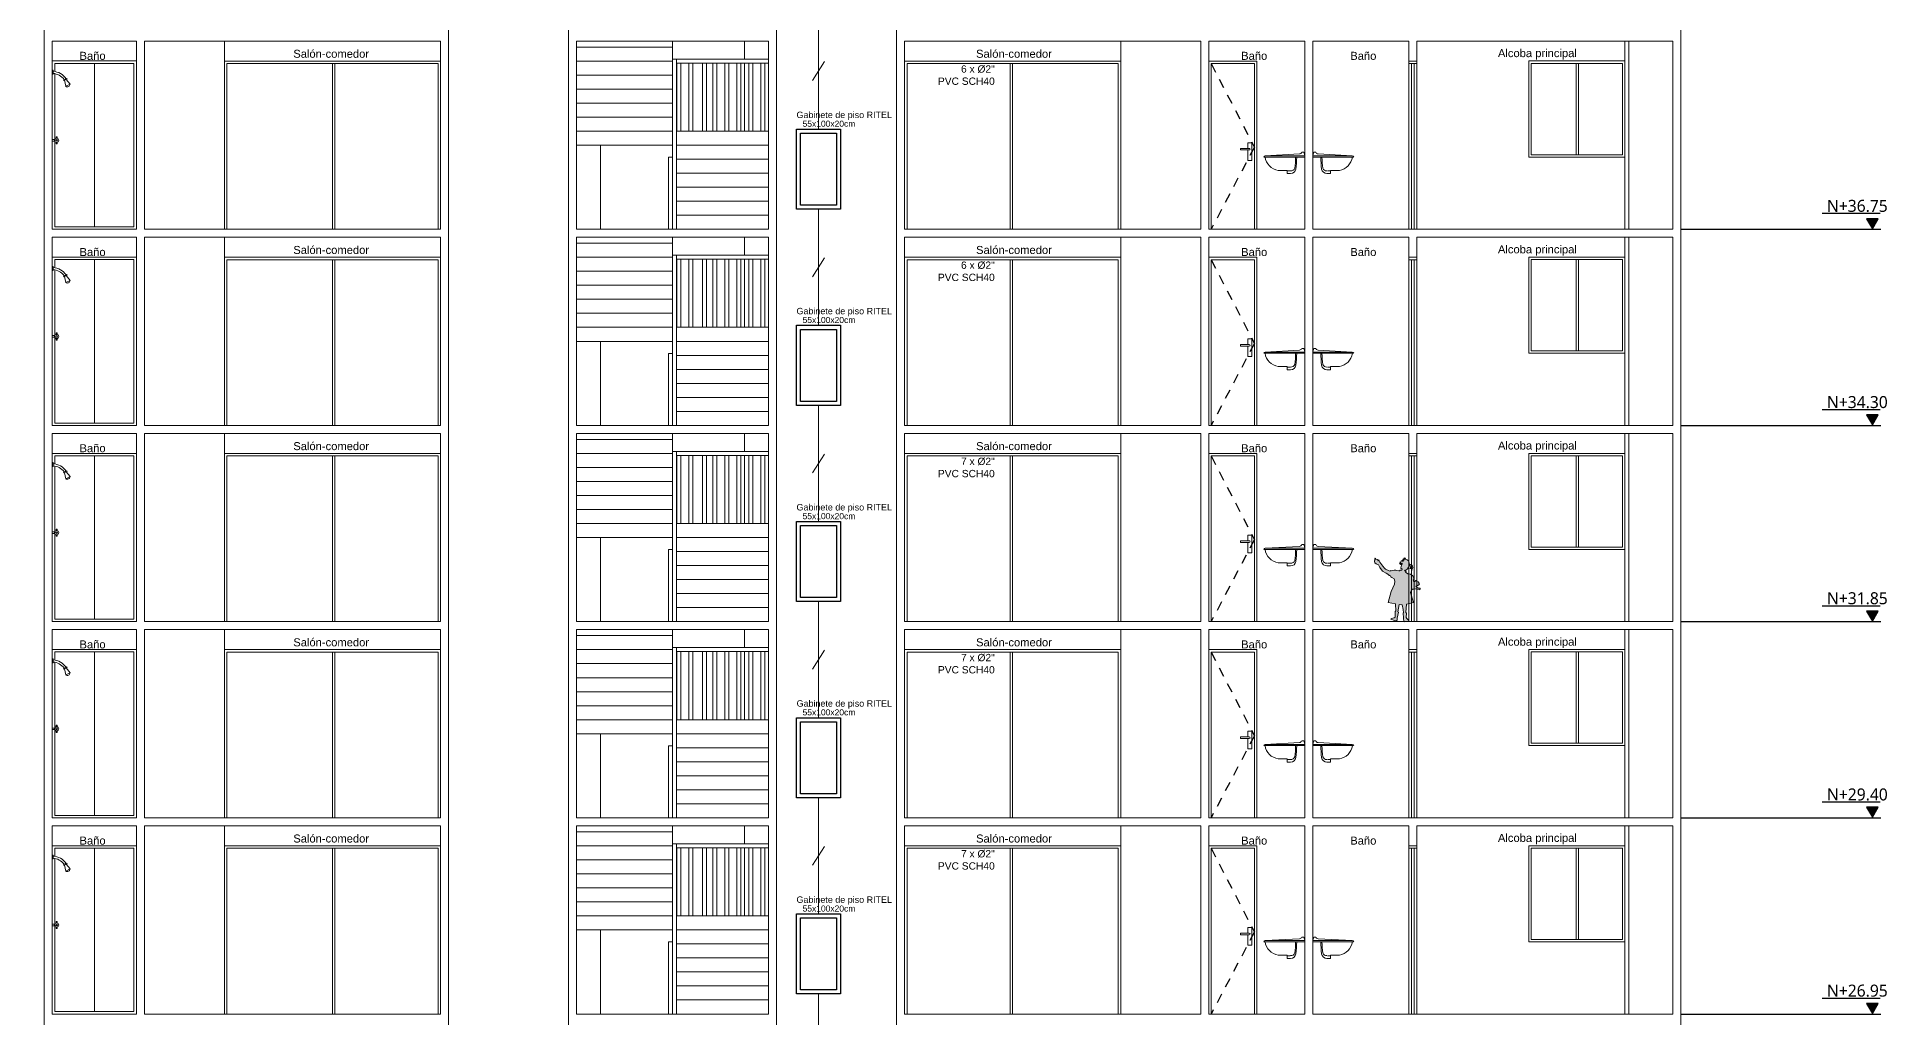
# Model space of a CAD drawing. Header units: metres. Extents: x 0 to 570, y -16 to 122.
# Drawn here: x 246.26 to 269.37, y 25.08 to 37.33 of the extents above; entities that cross this region are included whole.
import ezdxf

# ---------------------------------------------------------------- set-up
doc = ezdxf.new("R2010")
doc.units = ezdxf.units.M
doc.linetypes.add('ACAD_ISO02W100', pattern=[15, 12, -3])
for name, color, linetype, lineweight in [('ARQ-HATCH', 7, 'Continuous', 9), ('PRIMER PLANO', 252, 'Continuous', 9), ('PUERTAS Y VENTANAS EN FACHADA', 252, 'Continuous', 9), ('RITEL RED INTERNA', 1, 'Continuous', 13), ('SEGUNDO PLANO', 252, 'Continuous', 9), ('TERCER PLANO', 251, 'Continuous', 9)]:
    doc.layers.add(name, color=color, linetype=linetype, lineweight=lineweight)
for name, color, linetype in [('ARQ-PROYECCIONES', 252, 'ACAD_ISO02W100'), ('ARQ-TEXTO', 7, 'Continuous'), ('RITEL GABINETES', 30, 'Continuous')]:
    doc.layers.add(name, color=color, linetype=linetype)
doc.styles.add('diseño', font='segoeuil.ttf')
doc.styles.get("Standard").update_dxf_attribs({"font": 'arial.ttf'})

# ---------------------------------------------------------------- blocks, each defined once
blk = doc.blocks.new('medio pasamanos')
at = {"layer": 'TERCER PLANO', "linetype": 'ByBlock'}
for p, q in [((202.591, 25.651), (201.441, 25.651)), ((202.591, 25.601), (201.441, 25.601)), ((201.445, 25.601), (201.445, 24.751)), ((201.495, 25.601), (201.495, 24.751)), ((201.495, 25.601), (201.495, 24.751)), ((201.595, 25.601), (201.595, 24.751)), ((201.595, 25.601), (201.595, 24.751)), ((201.645, 25.601), (201.645, 24.751)), ((201.645, 25.601), (201.645, 24.751)), ((201.765, 25.601), (201.765, 24.751)), ((201.815, 25.601), (201.815, 24.751)), ((201.895, 25.601), (201.895, 24.751)), ((201.945, 25.601), (201.945, 24.751)), ((202.045, 25.601), (202.045, 24.751)), ((202.095, 25.601), (202.095, 24.751)), ((202.195, 25.601), (202.195, 24.751)), ((202.245, 25.601), (202.245, 24.751)), ((202.345, 25.601), (202.345, 24.751)), ((202.395, 25.601), (202.395, 24.751)), ((202.495, 25.601), (202.495, 24.751)), ((202.545, 25.601), (202.545, 24.751))]:
    blk.add_line(p, q, dxfattribs=at)
blk = doc.blocks.new('lavamanos alzado')
at = {"layer": 'PRIMER PLANO'}
for p, q in [((179.801, 11.135), (179.814, 11.175)), ((180.295, 11.13), (179.801, 11.13)), ((179.801, 11.115), (180.312, 11.115)), ((179.814, 11.175), (179.838, 11.175)), ((179.867, 11.154), (180.295, 11.13)), ((179.979, 10.909), (180.023, 10.909)), ((179.985, 10.942), (180.016, 10.942)), ((180.023, 10.949), (180.133, 10.949)), ((180.023, 10.909), (180.023, 10.949))]:
    blk.add_line(p, q, dxfattribs=at)
for centre, radius, start, end in [((179.87, 11.189), 0.0351, 202.9474, 264.0532), ((181.702, 11.143), 1.8, 180.911, 185.6488), ((181.173, 11.127), 1.257, 180.5697, 186.941), ((180.099, 11.147), 0.201, 279.9809, 350.7953), ((180.292, 11.11), 0.0209, 14.2376, 83.0687), ((179.978, 10.977), 0.0679, 189.2426, 270.4454), ((179.975, 10.996), 0.0536, 202.1657, 273.7914)]:
    blk.add_arc(centre, radius, start, end, dxfattribs=at)
blk = doc.blocks.new('puerta baño')
at = {"layer": 'ARQ-PROYECCIONES', "ltscale": 0.01, "elevation": -0.07}
blk.add_lwpolyline([(178.67, 19.113), (179.21, 18.068), (178.67, 17.043)], dxfattribs=at)
at = {"layer": 'PUERTAS Y VENTANAS EN FACHADA', "linetype": 'ByBlock', "elevation": -0.07}
for points in [[(179.24, 17.043), (179.24, 19.143), (178.64, 19.143), (178.64, 17.043)], [(179.21, 17.043), (179.21, 19.113), (178.67, 19.113), (178.67, 17.043)], [(179.177, 17.903), (179.177, 18.123), (179.127, 18.123), (179.127, 18.053)], [(179.127, 18.033), (179.127, 17.903), (179.177, 17.903)]]:
    blk.add_lwpolyline(points, dxfattribs=at)
blk.add_lwpolyline([(179.147, 18.053), (179.037, 18.053), (179.037, 18.033), (179.147, 18.033, 1), (179.147, 18.053)], format="xyb", dxfattribs=at)
blk = doc.blocks.new('VENTANAS HABITACIONES ALZADO')
at = {"layer": 'PUERTAS Y VENTANAS EN FACHADA'}
for p, q in [((153.567, 29.086), (153.567, 27.946)), ((153.597, 27.946), (153.597, 29.086))]:
    blk.add_line(p, q, dxfattribs=at)
at = {"layer": 'PUERTAS Y VENTANAS EN FACHADA', "linetype": 'ByBlock'}
blk.add_line((154.188, 27.916), (152.988, 27.916), dxfattribs=at)
at = {"layer": 'PUERTAS Y VENTANAS EN FACHADA'}
for points in [[(152.988, 29.116), (154.188, 29.116)], [(152.988, 27.916), (152.988, 29.116)], [(153.018, 29.086), (154.158, 29.086)], [(153.018, 29.086), (153.018, 27.946)], [(154.158, 29.086), (154.158, 27.946)], [(154.188, 29.116), (154.188, 27.916)], [(154.188, 27.916), (152.988, 27.916)], [(154.158, 27.946), (153.018, 27.946)]]:
    blk.add_lwpolyline(points, dxfattribs=at)
blk = doc.blocks.new('ventanal completo')
at = {"layer": 'PUERTAS Y VENTANAS EN FACHADA'}
for p, q in [((188.107, 17.773), (190.807, 17.773)), ((189.457, 17.743), (189.457, 15.673)), ((189.487, 15.673), (189.487, 17.743))]:
    blk.add_line(p, q, dxfattribs=at)
for points in [[(188.137, 15.673), (188.137, 17.743), (190.777, 17.743), (190.777, 15.673)], [(189.487, 15.673), (189.457, 15.673)]]:
    blk.add_lwpolyline(points, dxfattribs=at)
blk = doc.blocks.new('puerta en cortesasa')
at = {"layer": 'PRIMER PLANO'}
for points in [[(192.091, 25.571), (192.091, 25.541), (192.191, 25.541), (192.191, 25.571)], [(192.126, 25.541), (192.126, 23.471)], [(192.156, 25.541), (192.156, 23.471)]]:
    blk.add_lwpolyline(points, dxfattribs=at)
at = {"layer": 'SEGUNDO PLANO'}
for points in [[(192.091, 25.541), (192.091, 23.471)], [(192.191, 25.541), (192.191, 23.471)]]:
    blk.add_lwpolyline(points, dxfattribs=at)
blk = doc.blocks.new('ducha')
at = {"layer": 'PRIMER PLANO', "linetype": 'ByBlock'}
for p, q in [((312.201, 158.912), (312.211, 158.912)), ((312.201, 158.863), (312.201, 158.912)), ((312.201, 158.863), (312.211, 158.863)), ((311.988, 158.738), (312.036, 158.798)), ((312.044, 158.712), (311.988, 158.738)), ((312.027, 158.802), (312.068, 158.783)), ((312.031, 158.811), (312.072, 158.792)), ((312.059, 158.787), (312.044, 158.712)), ((312.161, 158.083), (312.151, 158.083)), ((312.151, 158.063), (312.151, 158.083)), ((312.151, 158.012), (312.151, 157.993)), ((312.161, 157.993), (312.151, 157.993)), ((312.161, 158.063), (312.161, 158.083)), ((312.161, 158.012), (312.161, 157.993)), ((312.18, 158.048), (312.211, 158.048)), ((312.18, 158.028), (312.211, 158.028))]:
    blk.add_line(p, q, dxfattribs=at)
for radius in [0.026, 0.01]:
    blk.add_circle((312.156, 158.038), radius, dxfattribs=at)
for centre, radius, start, end in [((312.216, 158.686), 0.214, 94.1758, 145.6108), ((312.214, 158.687), 0.186, 93.9088, 144.0367), ((312.025, 158.743), 0.0375, 188.871, 301.7753), ((312.286, 158.683), 0.286, 153.3163, 155.3231), ((312.286, 158.683), 0.241, 152.9407, 155.3231)]:
    blk.add_arc(centre, radius, start, end, dxfattribs=at)
at = {"layer": 'PUERTAS Y VENTANAS EN FACHADA'}
for points in [[(311.161, 159.028), (312.211, 159.028)], [(311.191, 158.998), (312.181, 158.998)], [(311.191, 158.998), (311.191, 156.957)], [(311.686, 158.998), (311.686, 156.957)], [(312.181, 158.998), (312.181, 158.897)], [(312.181, 158.87), (312.181, 156.957)], [(311.191, 156.957), (312.181, 156.957)]]:
    blk.add_lwpolyline(points, dxfattribs=at)
blk = doc.blocks.new('gabinete')
at = {"layer": 'RITEL GABINETES'}
for points in [[(151.12, 70.716), (151.67, 70.716), (151.67, 69.716), (151.12, 69.716)], [(151.17, 70.666), (151.62, 70.666), (151.62, 69.766), (151.17, 69.766)]]:
    blk.add_lwpolyline(points, close=True, dxfattribs=at)
at = {"layer": 'ARQ-TEXTO', "insert": (151.856, 70.821), "char_height": 0.0758, "attachment_point": 3}
blk.add_mtext_dynamic_manual_height_columns('\\A1;55x100x20cm', width=0.73495, gutter_width=7.742, heights=[0], dxfattribs=at)

msp = doc.modelspace()

# ---------------------------------------------------------------- hatches: boundary and pattern name
at = {"layer": 'ARQ-HATCH'}
h = msp.add_hatch(color=256, dxfattribs=at)
h.dxf.hatch_style = 1
h.paths.add_polyline_path([(263.219, 30.502), (263.222, 30.537), (263.216, 30.568), (263.186, 30.582), (263.173, 30.593), (263.166, 30.607), (263.15, 30.611), (263.15, 30.617), (263.115, 30.64), (263.071, 30.663), (263.036, 30.707), (263.02, 30.743), (262.991, 30.756), (262.975, 30.767), (262.968, 30.786), (262.969, 30.794), (262.974, 30.794), (262.97, 30.803), (262.974, 30.805), (262.978, 30.815), (262.975, 30.822), (262.979, 30.825), (262.985, 30.814), (263.005, 30.807), (263.017, 30.788), (263.016, 30.8), (263.023, 30.805), (263.026, 30.792), (263.034, 30.777), (263.048, 30.757), (263.073, 30.727), (263.094, 30.701), (263.108, 30.69), (263.153, 30.668), (263.167, 30.664), (263.17, 30.67), (263.18, 30.668), (263.197, 30.673), (263.215, 30.675), (263.236, 30.675), (263.244, 30.672), (263.273, 30.666), (263.286, 30.667), (263.286, 30.677), (263.29, 30.677), (263.302, 30.675), (263.312, 30.675), (263.313, 30.687), (263.3, 30.702), (263.303, 30.727), (263.313, 30.752), (263.316, 30.763), (263.312, 30.765), (263.309, 30.757), (263.3, 30.744), (263.301, 30.756), (263.295, 30.746), (263.3, 30.762), (263.293, 30.756), (263.297, 30.764), (263.283, 30.754), (263.294, 30.769), (263.286, 30.774), (263.297, 30.775), (263.301, 30.793), (263.313, 30.794), (263.322, 30.788), (263.328, 30.782), (263.328, 30.796), (263.336, 30.801), (263.316, 30.802), (263.343, 30.805), (263.325, 30.812), (263.343, 30.809), (263.331, 30.822), (263.346, 30.811), (263.338, 30.828), (263.349, 30.816), (263.352, 30.829), (263.355, 30.812), (263.357, 30.823), (263.362, 30.809), (263.378, 30.804), (263.399, 30.786), (263.402, 30.763), (263.402, 30.751), (263.406, 30.75), (263.409, 30.745), (263.421, 30.748), (263.438, 30.74), (263.446, 30.726), (263.447, 30.709), (263.442, 30.689), (263.44, 30.706), (263.435, 30.672), (263.433, 30.701), (263.428, 30.691), (263.429, 30.707), (263.426, 30.697), (263.425, 30.712), (263.417, 30.694), (263.419, 30.719), (263.416, 30.724), (263.408, 30.736), (263.402, 30.73), (263.397, 30.729), (263.394, 30.712), (263.382, 30.694), (263.371, 30.679), (263.354, 30.677), (263.346, 30.668), (263.356, 30.667), (263.364, 30.657), (263.358, 30.65), (263.387, 30.63), (263.421, 30.624), (263.448, 30.603), (263.459, 30.576), (263.462, 30.561), (263.454, 30.552), (263.457, 30.546), (263.455, 30.537), (263.465, 30.523), (263.468, 30.532), (263.479, 30.536), (263.481, 30.543), (263.485, 30.547), (263.491, 30.546), (263.495, 30.543), (263.495, 30.538), (263.504, 30.536), (263.514, 30.53), (263.522, 30.52), (263.525, 30.51), (263.531, 30.506), (263.532, 30.499), (263.529, 30.493), (263.523, 30.493), (263.52, 30.494), (263.511, 30.482), (263.504, 30.479), (263.496, 30.478), (263.485, 30.476), (263.499, 30.463), (263.522, 30.452), (263.541, 30.449), (263.542, 30.442), (263.534, 30.431), (263.519, 30.437), (263.496, 30.438), (263.479, 30.444), (263.455, 30.439), (263.445, 30.44), (263.432, 30.426), (263.42, 30.396), (263.432, 30.357), (263.458, 30.273), (263.407, 30.26), (263.368, 30.252), (263.362, 30.145), (263.37, 30.139), (263.365, 30.086), (263.374, 30.07), (263.399, 30.049), (263.398, 30.033), (263.347, 30.032), (263.334, 30.035), (263.332, 30.076), (263.326, 30.142), (263.333, 30.143), (263.328, 30.185), (263.316, 30.244), (263.276, 30.246), (263.262, 30.155), (263.271, 30.151), (263.253, 30.075), (263.252, 30.053), (263.242, 30.041), (263.22, 30.047), (263.173, 30.062), (263.176, 30.074), (263.217, 30.08), (263.226, 30.089), (263.226, 30.162), (263.235, 30.163), (263.231, 30.254), (263.14, 30.271), (263.177, 30.411)])
at = {"layer": 'ARQ-TEXTO', "ltscale": 0.5}
h = msp.add_hatch(color=256, dxfattribs=at)
h.dxf.hatch_style = 1
h.paths.add_polyline_path([(269.191, 34.94), (269.262, 35.064), (269.119, 35.064)])
h = msp.add_hatch(color=256, dxfattribs=at)
h.dxf.hatch_style = 1
h.paths.add_polyline_path([(269.191, 32.49), (269.262, 32.614), (269.119, 32.614)])
h = msp.add_hatch(color=256, dxfattribs=at)
h.dxf.hatch_style = 1
h.paths.add_polyline_path([(269.191, 30.04), (269.262, 30.164), (269.119, 30.164)])
h = msp.add_hatch(color=256, dxfattribs=at)
h.dxf.hatch_style = 1
h.paths.add_polyline_path([(269.191, 27.59), (269.262, 27.714), (269.119, 27.714)])
h = msp.add_hatch(color=256, dxfattribs=at)
h.dxf.hatch_style = 1
h.paths.add_polyline_path([(269.191, 25.14), (269.262, 25.264), (269.119, 25.264)])

# ---------------------------------------------------------------- linework, layer by layer
for p, q in [((266.798, 34.933), (269.298, 34.933)), ((269.287, 35.128), (268.564, 35.128)), ((269.287, 32.678), (268.564, 32.678)), ((266.798, 32.483), (269.298, 32.483)), ((269.287, 30.228), (268.564, 30.228)), ((266.798, 30.033), (269.298, 30.033)), ((269.287, 27.778), (268.564, 27.778)), ((266.798, 27.583), (269.298, 27.583)), ((269.287, 25.328), (268.564, 25.328)), ((266.798, 25.133), (269.298, 25.133))]:
    msp.add_line(p, q, dxfattribs=at)
for points in [[(269.191, 34.94), (269.262, 35.064), (269.119, 35.064)], [(269.191, 32.49), (269.262, 32.614), (269.119, 32.614)], [(269.191, 30.04), (269.262, 30.164), (269.119, 30.164)], [(269.191, 27.59), (269.262, 27.714), (269.119, 27.714)], [(269.191, 25.14), (269.262, 25.264), (269.119, 25.264)]]:
    msp.add_lwpolyline(points, close=True, dxfattribs=at)
at = {"layer": 'PRIMER PLANO'}
for points in [[(252.998, 48.183), (251.298, 48.183), (251.298, 47.483), (246.448, 47.483), (246.448, 48.183), (246.048, 48.183), (246.048, 48.083), (246.348, 48.083), (246.348, -1.817)], [(251.398, -1.817), (251.398, 48.083), (252.898, 48.083), (252.898, -1.817)], [(266.698, -1.817), (266.798, -1.817), (266.798, 48.183), (266.698, 48.183), (266.698, 47.483), (257.098, 47.483), (257.098, 48.183), (255.398, 48.183)], [(255.498, -1.717), (255.498, 48.083), (256.998, 48.083), (256.998, -1.717)], [(266.698, 34.933), (266.698, 37.283), (263.498, 37.283), (263.498, 37.033), (263.398, 37.033), (263.398, 37.283), (262.198, 37.283), (262.198, 34.933), (266.698, 34.933)], [(266.098, 37.283), (266.098, 34.933)], [(266.148, 37.283), (266.148, 34.933)], [(266.698, 32.483), (266.698, 34.833), (263.498, 34.833), (263.498, 34.583), (263.398, 34.583), (263.398, 34.833), (262.198, 34.833), (262.198, 32.483), (266.698, 32.483)], [(266.098, 34.833), (266.098, 32.483)], [(266.148, 34.833), (266.148, 32.483)], [(266.698, 30.033), (266.698, 32.383), (263.498, 32.383), (263.498, 32.133), (263.398, 32.133), (263.398, 32.383), (262.198, 32.383), (262.198, 30.033), (266.698, 30.033)], [(266.098, 32.383), (266.098, 30.033)], [(266.148, 32.383), (266.148, 30.033)], [(263.362, 30.809), (263.378, 30.804), (263.399, 30.786), (263.402, 30.763), (263.402, 30.751), (263.406, 30.75), (263.409, 30.745), (263.421, 30.748), (263.438, 30.74), (263.446, 30.726), (263.447, 30.709), (263.442, 30.689), (263.44, 30.706), (263.435, 30.672), (263.433, 30.701), (263.428, 30.691), (263.429, 30.707), (263.426, 30.697), (263.425, 30.712), (263.417, 30.694), (263.419, 30.719), (263.416, 30.724), (263.408, 30.736), (263.402, 30.73), (263.397, 30.729), (263.394, 30.712), (263.382, 30.694), (263.371, 30.679), (263.354, 30.677), (263.346, 30.668), (263.356, 30.667), (263.364, 30.657), (263.358, 30.65), (263.387, 30.63), (263.421, 30.624), (263.448, 30.603), (263.459, 30.576), (263.462, 30.561), (263.454, 30.552), (263.457, 30.546), (263.455, 30.537), (263.465, 30.523), (263.468, 30.532), (263.479, 30.536), (263.481, 30.543), (263.485, 30.547), (263.491, 30.546), (263.495, 30.543), (263.495, 30.538), (263.504, 30.536), (263.514, 30.53), (263.522, 30.52), (263.525, 30.51), (263.531, 30.506), (263.532, 30.499), (263.529, 30.493), (263.523, 30.493), (263.52, 30.494), (263.511, 30.482), (263.504, 30.479), (263.496, 30.478), (263.485, 30.476), (263.499, 30.463), (263.522, 30.452), (263.541, 30.449), (263.542, 30.442), (263.534, 30.431), (263.519, 30.437), (263.496, 30.438), (263.479, 30.444), (263.455, 30.439), (263.445, 30.44), (263.432, 30.426), (263.42, 30.396), (263.432, 30.357), (263.458, 30.273), (263.407, 30.26), (263.368, 30.252), (263.362, 30.145), (263.37, 30.139), (263.365, 30.086), (263.374, 30.07), (263.399, 30.049), (263.398, 30.033), (263.347, 30.032), (263.334, 30.035), (263.332, 30.076), (263.326, 30.142), (263.333, 30.143), (263.328, 30.185), (263.316, 30.244), (263.276, 30.246), (263.262, 30.155), (263.271, 30.151), (263.253, 30.075), (263.252, 30.053), (263.242, 30.041), (263.22, 30.047), (263.173, 30.062), (263.176, 30.074), (263.217, 30.08), (263.226, 30.089), (263.226, 30.162), (263.235, 30.163), (263.231, 30.254), (263.14, 30.271), (263.177, 30.411), (263.219, 30.502), (263.222, 30.537), (263.216, 30.568), (263.186, 30.582), (263.173, 30.593), (263.166, 30.607), (263.15, 30.611), (263.15, 30.617), (263.115, 30.64), (263.071, 30.663), (263.036, 30.707), (263.02, 30.743), (262.991, 30.756), (262.975, 30.767), (262.968, 30.786), (262.969, 30.794), (262.974, 30.794), (262.97, 30.803), (262.974, 30.805), (262.978, 30.815), (262.975, 30.822), (262.979, 30.825), (262.985, 30.814), (263.005, 30.807), (263.017, 30.788), (263.016, 30.8), (263.023, 30.805), (263.026, 30.792), (263.034, 30.777), (263.048, 30.757), (263.073, 30.727), (263.094, 30.701), (263.108, 30.69), (263.153, 30.668), (263.167, 30.664), (263.17, 30.67), (263.18, 30.668), (263.197, 30.673), (263.215, 30.675), (263.236, 30.675), (263.244, 30.672), (263.273, 30.666), (263.286, 30.667), (263.286, 30.677), (263.29, 30.677), (263.302, 30.675), (263.312, 30.675), (263.313, 30.687), (263.3, 30.702), (263.303, 30.727), (263.313, 30.752), (263.316, 30.763), (263.312, 30.765), (263.309, 30.757), (263.3, 30.744), (263.301, 30.756), (263.295, 30.746), (263.3, 30.762), (263.293, 30.756), (263.297, 30.764), (263.283, 30.754), (263.294, 30.769), (263.286, 30.774), (263.297, 30.775), (263.301, 30.793), (263.313, 30.794), (263.322, 30.788), (263.328, 30.782), (263.328, 30.796), (263.336, 30.801), (263.316, 30.802), (263.343, 30.805), (263.325, 30.812), (263.343, 30.809), (263.331, 30.822), (263.346, 30.811), (263.338, 30.828), (263.349, 30.816), (263.352, 30.829), (263.355, 30.812), (263.357, 30.823), (263.362, 30.809)], [(266.698, 27.583), (266.698, 29.933), (263.498, 29.933), (263.498, 29.683), (263.398, 29.683), (263.398, 29.933), (262.198, 29.933), (262.198, 27.583), (266.698, 27.583)], [(266.098, 29.933), (266.098, 27.583)], [(266.148, 29.933), (266.148, 27.583)], [(266.698, 25.133), (266.698, 27.483), (263.498, 27.483), (263.498, 27.233), (263.398, 27.233), (263.398, 27.483), (262.198, 27.483), (262.198, 25.133), (266.698, 25.133)], [(266.098, 27.483), (266.098, 25.133)], [(266.148, 27.483), (266.148, 25.133)]]:
    msp.add_lwpolyline(points, dxfattribs=at)
for points in [[(247.498, 37.283), (246.448, 37.283), (246.448, 34.933), (247.498, 34.933)], [(251.298, 37.283), (247.598, 37.283), (247.598, 34.933), (251.298, 34.933)], [(252.998, 37.283), (255.398, 37.283), (255.398, 34.933), (252.998, 34.933)], [(260.798, 37.283), (257.098, 37.283), (257.098, 34.933), (260.798, 34.933)], [(262.098, 37.283), (260.898, 37.283), (260.898, 34.933), (262.098, 34.933)], [(247.498, 34.833), (246.448, 34.833), (246.448, 32.483), (247.498, 32.483)], [(251.298, 34.833), (247.598, 34.833), (247.598, 32.483), (251.298, 32.483)], [(252.998, 34.833), (255.398, 34.833), (255.398, 32.483), (252.998, 32.483)], [(260.798, 34.833), (257.098, 34.833), (257.098, 32.483), (260.798, 32.483)], [(262.098, 34.833), (260.898, 34.833), (260.898, 32.483), (262.098, 32.483)], [(247.498, 32.383), (246.448, 32.383), (246.448, 30.033), (247.498, 30.033)], [(251.298, 32.383), (247.598, 32.383), (247.598, 30.033), (251.298, 30.033)], [(252.998, 32.383), (255.398, 32.383), (255.398, 30.033), (252.998, 30.033)], [(260.798, 32.383), (257.098, 32.383), (257.098, 30.033), (260.798, 30.033)], [(262.098, 32.383), (260.898, 32.383), (260.898, 30.033), (262.098, 30.033)], [(247.498, 29.933), (246.448, 29.933), (246.448, 27.583), (247.498, 27.583)], [(251.298, 29.933), (247.598, 29.933), (247.598, 27.583), (251.298, 27.583)], [(252.998, 29.933), (255.398, 29.933), (255.398, 27.583), (252.998, 27.583)], [(260.798, 29.933), (257.098, 29.933), (257.098, 27.583), (260.798, 27.583)], [(262.098, 29.933), (260.898, 29.933), (260.898, 27.583), (262.098, 27.583)], [(247.498, 27.483), (246.448, 27.483), (246.448, 25.133), (247.498, 25.133)], [(251.298, 27.483), (247.598, 27.483), (247.598, 25.133), (251.298, 25.133)], [(252.998, 27.483), (255.398, 27.483), (255.398, 25.133), (252.998, 25.133)], [(260.798, 27.483), (257.098, 27.483), (257.098, 25.133), (260.798, 25.133)], [(262.098, 27.483), (260.898, 27.483), (260.898, 25.133), (262.098, 25.133)]]:
    msp.add_lwpolyline(points, close=True, dxfattribs=at)
at = {"layer": 'RITEL RED INTERNA'}
for p, q in [((256.096, 37.026), (255.947, 36.79)), ((256.096, 34.576), (255.947, 34.34)), ((256.096, 32.126), (255.947, 31.89)), ((256.096, 29.676), (255.947, 29.44)), ((256.096, 27.226), (255.947, 26.99))]:
    msp.add_line(p, q, dxfattribs=at)
for points in [[(256.022, 37.633), (256.022, 36.183)], [(256.021, 35.183), (256.021, 33.733)], [(256.021, 32.733), (256.021, 31.283)], [(256.022, 30.283), (256.022, 28.833)], [(256.022, 27.833), (256.022, 26.383)], [(256.022, 25.383), (256.022, 23.933)]]:
    msp.add_lwpolyline(points, dxfattribs=at)
at = {"layer": 'SEGUNDO PLANO'}
for points in [[(248.598, 37.283), (248.598, 34.933)], [(259.798, 37.283), (259.798, 34.933)], [(254.198, 34.933), (254.198, 35.833), (254.148, 35.833), (254.148, 34.933)], [(248.598, 34.833), (248.598, 32.483)], [(259.798, 34.833), (259.798, 32.483)], [(254.198, 32.483), (254.198, 33.383), (254.148, 33.383), (254.148, 32.483)], [(248.598, 32.383), (248.598, 30.033)], [(259.798, 32.383), (259.798, 30.033)], [(254.198, 30.033), (254.198, 30.933), (254.148, 30.933), (254.148, 30.033)], [(248.598, 29.933), (248.598, 27.583)], [(259.798, 29.933), (259.798, 27.583)], [(254.198, 27.583), (254.198, 28.483), (254.148, 28.483), (254.148, 27.583)], [(248.598, 27.483), (248.598, 25.133)], [(259.798, 27.483), (259.798, 25.133)], [(254.198, 25.133), (254.198, 26.033), (254.148, 26.033), (254.148, 25.133)]]:
    msp.add_lwpolyline(points, dxfattribs=at)
at = {"layer": 'TERCER PLANO'}
for points in [[(254.198, 34.933), (254.198, 37.283)], [(255.098, 37.283), (255.098, 37.058)], [(252.998, 37.208), (254.198, 37.208)], [(252.998, 37.033), (254.198, 37.033)], [(254.198, 36.158), (254.198, 37.058), (254.248, 37.058), (254.248, 34.933)], [(255.098, 37.008), (255.098, 36.158)], [(252.998, 36.858), (254.198, 36.858)], [(252.998, 36.683), (254.198, 36.683)], [(252.998, 36.508), (254.198, 36.508)], [(252.998, 36.333), (254.198, 36.333)], [(252.998, 36.158), (254.198, 36.158)], [(254.248, 36.158), (255.398, 36.158)], [(252.998, 35.983), (254.198, 35.983)], [(253.298, 35.983), (253.298, 34.933)], [(254.248, 35.983), (255.398, 35.983)], [(254.248, 35.808), (255.398, 35.808)], [(254.248, 35.633), (255.398, 35.633)], [(254.248, 35.458), (255.398, 35.458)], [(254.248, 35.283), (255.398, 35.283)], [(254.248, 35.108), (255.398, 35.108)], [(252.998, 34.758), (254.198, 34.758)], [(254.198, 32.483), (254.198, 34.833)], [(255.098, 34.833), (255.098, 34.608)], [(252.998, 34.583), (254.198, 34.583)], [(254.198, 33.708), (254.198, 34.608), (254.248, 34.608), (254.248, 32.483)], [(255.098, 34.558), (255.098, 33.708)], [(252.998, 34.408), (254.198, 34.408)], [(252.998, 34.233), (254.198, 34.233)], [(252.998, 34.058), (254.198, 34.058)], [(252.998, 33.883), (254.198, 33.883)], [(252.998, 33.708), (254.198, 33.708)], [(252.998, 33.533), (254.198, 33.533)], [(253.298, 33.533), (253.298, 32.483)], [(254.248, 33.708), (255.398, 33.708)], [(254.248, 33.533), (255.398, 33.533)], [(254.248, 33.358), (255.398, 33.358)], [(254.248, 33.183), (255.398, 33.183)], [(254.248, 33.008), (255.398, 33.008)], [(254.248, 32.833), (255.398, 32.833)], [(254.248, 32.658), (255.398, 32.658)], [(254.198, 30.033), (254.198, 32.383)], [(255.098, 32.383), (255.098, 32.158)], [(252.998, 32.308), (254.198, 32.308)], [(252.998, 32.133), (254.198, 32.133)], [(254.198, 31.258), (254.198, 32.158), (254.248, 32.158), (254.248, 30.033)], [(252.998, 31.958), (254.198, 31.958)], [(255.098, 32.108), (255.098, 31.258)], [(252.998, 31.783), (254.198, 31.783)], [(252.998, 31.608), (254.198, 31.608)], [(252.998, 31.433), (254.198, 31.433)], [(252.998, 31.258), (254.198, 31.258)], [(254.248, 31.258), (255.398, 31.258)], [(252.998, 31.083), (254.198, 31.083)], [(253.298, 31.083), (253.298, 30.033)], [(254.248, 31.083), (255.398, 31.083)], [(254.248, 30.908), (255.398, 30.908)], [(254.248, 30.733), (255.398, 30.733)], [(254.248, 30.558), (255.398, 30.558)], [(254.248, 30.383), (255.398, 30.383)], [(254.248, 30.208), (255.398, 30.208)], [(252.998, 29.858), (254.198, 29.858)], [(254.198, 27.583), (254.198, 29.933)], [(255.098, 29.933), (255.098, 29.708)], [(252.998, 29.683), (254.198, 29.683)], [(254.198, 28.808), (254.198, 29.708), (254.248, 29.708), (254.248, 27.583)], [(255.098, 29.658), (255.098, 28.808)], [(252.998, 29.508), (254.198, 29.508)], [(252.998, 29.333), (254.198, 29.333)], [(252.998, 29.158), (254.198, 29.158)], [(252.998, 28.983), (254.198, 28.983)], [(252.998, 28.808), (254.198, 28.808)], [(254.248, 28.808), (255.398, 28.808)], [(252.998, 28.633), (254.198, 28.633)], [(253.298, 28.633), (253.298, 27.583)], [(254.248, 28.633), (255.398, 28.633)], [(254.248, 28.458), (255.398, 28.458)], [(254.248, 28.283), (255.398, 28.283)], [(254.248, 28.108), (255.398, 28.108)], [(254.248, 27.933), (255.398, 27.933)], [(254.248, 27.758), (255.398, 27.758)], [(252.998, 27.408), (254.198, 27.408)], [(254.198, 25.133), (254.198, 27.483)], [(255.098, 27.483), (255.098, 27.258)], [(252.998, 27.233), (254.198, 27.233)], [(252.998, 27.058), (254.198, 27.058)], [(254.198, 26.358), (254.198, 27.258), (254.248, 27.258), (254.248, 25.133)], [(255.098, 27.208), (255.098, 26.358)], [(252.998, 26.883), (254.198, 26.883)], [(252.998, 26.708), (254.198, 26.708)], [(252.998, 26.533), (254.198, 26.533)], [(252.998, 26.358), (254.198, 26.358)], [(254.248, 26.358), (255.398, 26.358)], [(252.998, 26.183), (254.198, 26.183)], [(253.298, 26.183), (253.298, 25.133)], [(254.248, 26.183), (255.398, 26.183)], [(254.248, 26.008), (255.398, 26.008)], [(254.248, 25.833), (255.398, 25.833)], [(254.248, 25.658), (255.398, 25.658)], [(254.248, 25.483), (255.398, 25.483)], [(254.248, 25.308), (255.398, 25.308)]]:
    msp.add_lwpolyline(points, dxfattribs=at)

# ---------------------------------------------------------------- block references
at = {"layer": 'ARQ-PROYECCIONES'}
for p in [(60.492, 19.26), (60.492, 16.81), (60.492, 14.36), (60.492, 11.91), (60.492, 9.46)]:
    msp.add_blockref('ventanal completo', p, dxfattribs=at)
at = {"layer": 'ARQ-PROYECCIONES', "xscale": -1}
for p in [(447.905, 19.26), (447.905, 16.81), (447.905, 14.36), (447.905, 11.91), (447.905, 9.46)]:
    msp.add_blockref('ventanal completo', p, dxfattribs=at)
at = {"layer": 'PRIMER PLANO'}
for p in [(82.258, 17.89, 0.07), (82.258, 15.44, 0.07), (82.258, 12.99, 0.07), (82.258, 10.54, 0.07), (82.258, 8.09, 0.07)]:
    msp.add_blockref('puerta baño', p, dxfattribs=at)
at = {"layer": 'PRIMER PLANO', "xscale": -1}
for name, p in [('puerta en cortesasa', (455.589, 11.462)), ('VENTANAS HABITACIONES ALZADO', (419.086, 7.918)), ('puerta en cortesasa', (455.589, 9.012)), ('VENTANAS HABITACIONES ALZADO', (419.086, 5.468)), ('puerta en cortesasa', (455.589, 6.562)), ('VENTANAS HABITACIONES ALZADO', (419.086, 3.018)), ('puerta en cortesasa', (455.589, 4.112)), ('VENTANAS HABITACIONES ALZADO', (419.086, 0.568)), ('puerta en cortesasa', (455.589, 1.662)), ('VENTANAS HABITACIONES ALZADO', (419.086, -1.882))]:
    msp.add_blockref(name, p, dxfattribs=at)
at = {"layer": 'PUERTAS Y VENTANAS EN FACHADA', "xscale": -1}
for p in [(558.659, -121.994), (558.659, -124.444), (558.659, -126.894), (558.659, -129.344), (558.659, -131.794)]:
    msp.add_blockref('ducha', p, dxfattribs=at)
at = {"layer": 'RITEL RED INTERNA'}
for p in [(104.626, -34.533), (104.626, -36.983), (104.626, -39.433), (104.626, -41.883), (104.626, -44.333)]:
    msp.add_blockref('gabinete', p, dxfattribs=at)
at = {"layer": 'TERCER PLANO'}
for name, p in [('medio pasamanos', (52.807, 11.407)), ('lavamanos alzado', (82.397, 24.719)), ('medio pasamanos', (52.807, 8.957)), ('lavamanos alzado', (82.397, 22.269)), ('medio pasamanos', (52.807, 6.507)), ('lavamanos alzado', (82.397, 19.819)), ('medio pasamanos', (52.807, 4.057)), ('lavamanos alzado', (82.397, 17.369)), ('medio pasamanos', (52.807, 1.607)), ('lavamanos alzado', (82.397, 14.919))]:
    msp.add_blockref(name, p, dxfattribs=at)
at = {"layer": 'TERCER PLANO', "xscale": -1}
for p in [(441.899, 24.719), (441.899, 22.269), (441.899, 19.819), (441.899, 17.369), (441.899, 14.919)]:
    msp.add_blockref('lavamanos alzado', p, dxfattribs=at)

# ---------------------------------------------------------------- texts
at = {"layer": 'ARQ-TEXTO'}
for s, width, gutter_width, insert, char_height, attachment_point in [('Baño', 2.45839, 12.5, (247.114, 37.047), 0.1, 9), ('Salón-comedor', 2.45839, 12.5, (249.459, 37.073), 0.1, 7), ('Salón-comedor', 2.45839, 12.5, (258.938, 37.073), 0.1, 9), ('Baño', 2.45839, 12.5, (261.303, 37.047), 0.1, 7), ('Baño', 2.45839, 12.5, (262.993, 37.047), 0.1, 9), ('Alcoba principal', 2.45839, 12.5, (265.498, 37.052), 0.1, 9), ('\\A1;6 x Ø2" \\PPVC SCH40', 2.11243, 7.619, (258.224, 36.98), 0.09143, 3), ('Gabinete de piso RITEL', 2.45839, 12.5, (255.747, 36.297), 0.08, 7), ('Baño', 2.45839, 12.5, (247.114, 34.597), 0.1, 9), ('Salón-comedor', 2.45839, 12.5, (249.459, 34.623), 0.1, 7), ('Salón-comedor', 2.45839, 12.5, (258.938, 34.623), 0.1, 9), ('Baño', 2.45839, 12.5, (261.303, 34.597), 0.1, 7), ('Baño', 2.45839, 12.5, (262.993, 34.597), 0.1, 9), ('Alcoba principal', 2.45839, 12.5, (265.498, 34.602), 0.1, 9), ('\\A1;6 x Ø2" \\PPVC SCH40', 2.11243, 7.619, (258.224, 34.53), 0.09143, 3), ('Gabinete de piso RITEL', 2.45839, 12.5, (255.747, 33.847), 0.08, 7), ('Baño', 2.45839, 12.5, (247.114, 32.147), 0.1, 9), ('Salón-comedor', 2.45839, 12.5, (249.459, 32.173), 0.1, 7), ('Salón-comedor', 2.45839, 12.5, (258.938, 32.173), 0.1, 9), ('Baño', 2.45839, 12.5, (261.303, 32.147), 0.1, 7), ('Baño', 2.45839, 12.5, (262.993, 32.147), 0.1, 9), ('Alcoba principal', 2.45839, 12.5, (265.498, 32.152), 0.1, 9), ('\\A1;7 x Ø2" \\PPVC SCH40', 2.11243, 7.619, (258.224, 32.08), 0.09143, 3), ('Gabinete de piso RITEL', 2.45839, 12.5, (255.747, 31.397), 0.08, 7), ('Salón-comedor', 2.45839, 12.5, (249.459, 29.723), 0.1, 7), ('Salón-comedor', 2.45839, 12.5, (258.938, 29.723), 0.1, 9), ('Alcoba principal', 2.45839, 12.5, (265.498, 29.702), 0.1, 9), ('Baño', 2.45839, 12.5, (247.114, 29.697), 0.1, 9), ('\\A1;7 x Ø2" \\PPVC SCH40', 2.11243, 7.619, (258.224, 29.63), 0.09143, 3), ('Baño', 2.45839, 12.5, (261.303, 29.697), 0.1, 7), ('Baño', 2.45839, 12.5, (262.993, 29.697), 0.1, 9), ('Gabinete de piso RITEL', 2.45839, 12.5, (255.748, 28.947), 0.08, 7), ('Baño', 2.45839, 12.5, (247.114, 27.247), 0.1, 9), ('Salón-comedor', 2.45839, 12.5, (249.459, 27.273), 0.1, 7), ('Salón-comedor', 2.45839, 12.5, (258.938, 27.273), 0.1, 9), ('Baño', 2.45839, 12.5, (261.303, 27.247), 0.1, 7), ('Baño', 2.45839, 12.5, (262.993, 27.247), 0.1, 9), ('Alcoba principal', 2.45839, 12.5, (265.498, 27.252), 0.1, 9), ('\\A1;7 x Ø2" \\PPVC SCH40', 2.11243, 7.619, (258.224, 27.18), 0.09143, 3), ('Gabinete de piso RITEL', 2.45839, 12.5, (255.747, 26.497), 0.08, 7)]:
    msp.add_mtext_dynamic_manual_height_columns(s, width=width, gutter_width=gutter_width, heights=[0], dxfattribs=dict(at, insert=insert, char_height=char_height, attachment_point=attachment_point))
at = {"layer": 'ARQ-TEXTO', "char_height": 0.15, "width": 0.55648, "attachment_point": 1, "style": 'diseño'}
for s, insert in [('N+36.75', (268.623, 35.3)), ('N+34.30', (268.623, 32.85)), ('N+31.85', (268.623, 30.4)), ('N+29.40', (268.623, 27.95)), ('N+26.95', (268.623, 25.5))]:
    msp.add_mtext(s, dxfattribs=dict(at, insert=insert))

doc.saveas('drawing.dxf')
